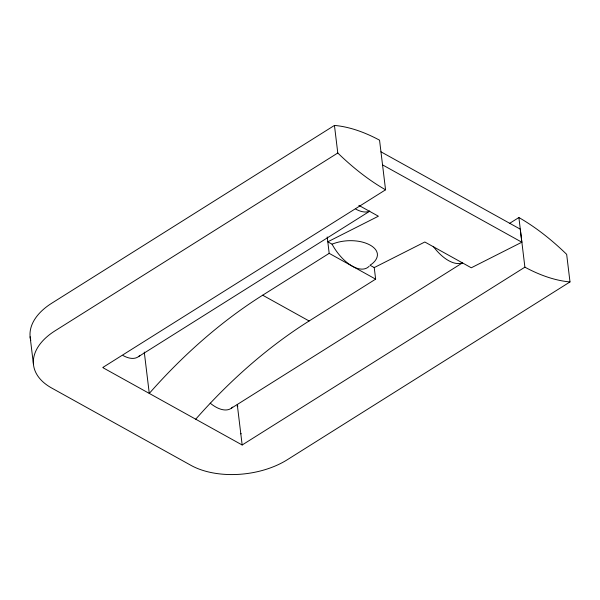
<?xml version="1.0" encoding="UTF-8"?>
<svg xmlns="http://www.w3.org/2000/svg" width="600" height="600" viewBox="0 0 600 600"><rect width="100%" height="100%" fill="white"/><g stroke="black" fill="none" stroke-linecap="round" stroke-linejoin="round"><path stroke-width="0.9" d="M358.837 205.358L378.39 216.218L327.795 241.8L332.062 244.17C340.53 240.803 349.875 239.888 358.86 241.335A28.162 14.888 -1.4 0 1 376.56 251.16C379.485 256.763 374.692 262.545 369.968 265.215L374.235 267.585L424.83 242.002L471.278 267.788L521.835 242.22L520.252 229.147L380.925 151.792M102.825 367.462L385.56 189.81L379.553 140.183A192.39 97.988 57.8 0 0 334.447 125.422L51.72 303.24A68.49 40.065 -6.9 0 0 30.795 340.485M334.447 125.422L337.785 153L55.057 330.817A68.49 40.065 -6.9 0 0 51.608 387.982L190.935 465.338A68.49 40.065 -6.9 0 0 287.272 459.75L570 281.933L566.662 254.355A192.39 97.988 57.8 0 0 518.888 217.538L509.37 223.522M138.465 356.647L369.653 211.245M144.27 352.058L149.28 393.42A426.795 269.4 -61 0 1 262.673 295.2L329.19 253.358L375.638 279.142L309.112 320.985A426.795 269.4 -61 0 0 195.72 419.205M231.353 408.217L462.548 262.815M237.885 406.14L237.127 406.185M241.222 433.717L240.465 433.755M570 281.933A192.39 97.988 57.8 0 1 524.895 267.173L242.16 444.99L103.2 367.837M382.507 164.865L521.835 242.22M262.673 295.2L309.112 320.985M332.062 244.17L333.27 246.33A34.463 17.55 57.8 0 0 369.142 266.25M518.888 217.538L524.895 267.173M374.205 267.285L375.638 279.142M327.21 236.94L329.19 253.358M30.112 336.772L33.45 364.343M237.27 404.55L242.16 444.99M232.657 407.092A34.463 17.55 57.8 0 1 210.202 403.155M462.653 262.673A34.463 17.55 57.8 0 1 433.245 246.345M385.56 189.81A192.39 97.988 57.8 0 1 337.785 153M139.762 355.522A34.463 17.55 57.8 0 1 123.03 355.522M369.765 211.103A34.463 17.55 57.8 0 1 355.808 209.123"/></g></svg>
